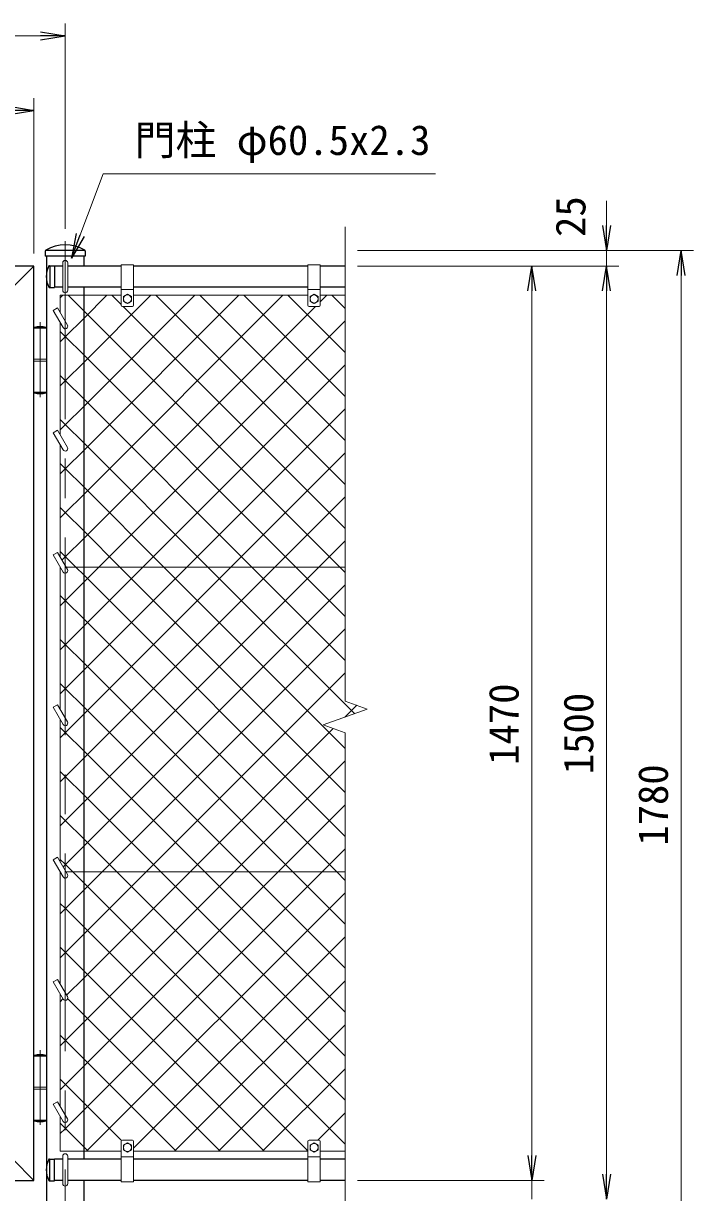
# Model space of a CAD drawing. Units: millimetres, scale not verified. Extents: x -4200 to 4200, y -2970 to 2970.
# Drawn here: x -1651 to -574, y -528 to 1352 of the extents above; entities that cross this region are included whole.
import ezdxf
from ezdxf.enums import TextEntityAlignment as Align

# ---------------------------------------------------------------- set-up
doc = ezdxf.new("R2010")
doc.units = ezdxf.units.MM
doc.header["$LTSCALE"] = 10
doc.linetypes.add('USER1', pattern=[50.8, 31.75, -6.35, 6.35, -6.35])
for name, color, linetype, lineweight in [('0-0_D-STR1', 1, 'Continuous', 25), ('0-2_D-STR2', 7, 'Continuous', 13), ('0-3_D-STR3', 3, 'Continuous', 13), ('0-4_D-BMK', 2, 'USER1', 13), ('0-7_D-STR-TXT', 7, 'Continuous', 13), ('0-8_D-STR-DIM', 7, 'Continuous', 13)]:
    doc.layers.add(name, color=color, linetype=linetype, lineweight=lineweight)
doc.layers.add('0-9_0', color=7, linetype='Continuous')
doc.styles.add('ＭＳ ゴシック', font='')
doc.styles.get('ＭＳ ゴシック').set_extended_font_data('MS Gothic')

# ---------------------------------------------------------------- blocks, each defined once
blk = doc.blocks.new('_Open')
at = {"layer": '0-9_0'}
blk.add_line((-10, 1.667), (0, 0), dxfattribs=at)
blk.add_lwpolyline([(-10, -1.667), (0, 0), (-10, 0)], dxfattribs=at)

msp = doc.modelspace()

# ---------------------------------------------------------------- linework, layer by layer
at = {"layer": '0-0_D-STR1'}
for p, q in [((-1615.83, 985.65), (-1615.83, 977.59)), ((-1551.63, 977.59), (-1615.83, 977.59)), ((-1551.96, 986.59), (-1615.49, 986.59)), ((-1553.48, 961.59), (-1553.48, 977.59)), ((-1551.63, 985.65), (-1551.63, 977.59)), ((-1633.98, 961.59), (-2578.98, 961.59)), ((-1633.98, 961.59), (-1667.98, 927.59)), ((-1633.98, -508.41), (-1633.98, 961.59)), ((-1609.06, 962.09), (-1600.73, 962.09)), ((-1608.73, 962.09), (-1608.73, 927.09)), ((-1600.73, 962.09), (-1600.73, 927.09)), ((-1587.73, 961.59), (-1600.73, 961.59)), ((-1493.73, 961.59), (-1579.73, 961.59)), ((-1193.73, 961.59), (-1473.73, 961.59)), ((-1133.73, 961.59), (-1173.73, 961.59)), ((-1609.06, 927.09), (-1600.73, 927.09)), ((-1587.73, 927.59), (-1600.73, 927.59)), ((-1493.73, 927.59), (-1579.73, 927.59)), ((-1553.48, -474.41), (-1553.48, 927.59)), ((-1193.73, 927.59), (-1473.73, 927.59)), ((-1133.73, 927.59), (-1173.73, 927.59)), ((-1667.98, -474.41), (-1633.98, -508.41)), ((-1609.06, -473.91), (-1600.73, -473.91)), ((-1608.73, -508.91), (-1608.73, -473.91)), ((-1600.73, -508.91), (-1600.73, -473.91)), ((-1587.73, -474.41), (-1600.73, -474.41)), ((-1493.73, -474.41), (-1579.73, -474.41)), ((-1193.73, -474.41), (-1473.73, -474.41)), ((-1133.73, -474.41), (-1173.73, -474.41)), ((-2578.98, -508.41), (-1633.98, -508.41)), ((-1609.06, -508.91), (-1600.73, -508.91)), ((-1587.73, -508.41), (-1600.73, -508.41)), ((-1493.73, -508.41), (-1579.73, -508.41)), ((-1193.73, -508.41), (-1473.73, -508.41)), ((-1133.73, -508.41), (-1173.73, -508.41))]:
    msp.add_line(p, q, dxfattribs=at)
msp.add_lwpolyline([(-1613.98, 977.59), (-1613.98, -793.41), (-1553.48, -793.41), (-1553.48, -508.41)], dxfattribs=at)
for centre, radius, start, end in [((-1614.33, 985.65), 1.5, 120.85073, 180), ((-1583.73, 934.42), 61.17, 59.14927, 120.85073), ((-1553.13, 985.65), 1.5, 0, 59.14927), ((-1578.5, 944.59), 35.72, 151.52136, 208.47864), ((-1609.06, 961.09), 1, 90, 147.70173), ((-1609.06, 928.09), 1, 212.29827, 270), ((-1578.5, -491.41), 35.72, 151.52136, 208.47864), ((-1609.06, -474.91), 1, 90, 147.70173), ((-1609.06, -507.91), 1, 212.29827, 270)]:
    msp.add_arc(centre, radius, start, end, dxfattribs=at)
at = {"layer": '0-2_D-STR2'}
for p, q in [((-1591.73, 910.37), (-1587.5, 914.59)), ((-1553.48, 807.2), (-1446.08, 914.59)), ((-1553.48, 736.48), (-1375.37, 914.59)), ((-1553.48, 665.77), (-1304.66, 914.59)), ((-1553.48, 595.06), (-1233.94, 914.59)), ((-1493.73, 899.76), (-1508.56, 914.59)), ((-1133.73, 610.47), (-1437.85, 914.59)), ((-1133.73, 681.18), (-1367.14, 914.59)), ((-1133.73, 751.89), (-1296.43, 914.59)), ((-1133.73, 822.6), (-1225.72, 914.59)), ((-1173.73, 904.1), (-1163.23, 914.59)), ((-1133.73, 893.31), (-1155.01, 914.59)), ((-1133.73, 539.76), (-1490.56, 896.59)), ((-1529.52, 477.59), (-1133.73, 873.39)), ((-1583.73, 848.34), (-1591.73, 856.34)), ((-1553.48, 818.09), (-1583.73, 848.34)), ((-1212.98, 477.59), (-1553.48, 818.09)), ((-1583.73, 776.95), (-1553.48, 807.2)), ((-1458.81, 477.59), (-1133.73, 802.68)), ((-1583.73, 777.63), (-1591.73, 785.63)), ((-1591.73, 768.95), (-1583.73, 776.95)), ((-1553.48, 747.38), (-1583.73, 777.63)), ((-1583.73, 706.23), (-1553.48, 736.48)), ((-1283.69, 477.59), (-1553.48, 747.38)), ((-1388.1, 477.59), (-1133.73, 731.97)), ((-1591.73, 698.23), (-1583.73, 706.23)), ((-1583.73, 635.52), (-1553.48, 665.77)), ((-1317.39, 477.59), (-1133.73, 661.26)), ((-1583.73, 636.21), (-1591.73, 644.21)), ((-1591.73, 627.52), (-1583.73, 635.52)), ((-1553.48, 605.96), (-1583.73, 636.21)), ((-1425.11, 477.59), (-1553.48, 605.96)), ((-1583.73, 564.81), (-1553.48, 595.06)), ((-1246.68, 477.59), (-1133.73, 590.55)), ((-1583.73, 565.5), (-1591.73, 573.5)), ((-1591.73, 556.81), (-1583.73, 564.81)), ((-1553.48, 535.25), (-1583.73, 565.5)), ((-1495.82, 477.59), (-1553.48, 535.25)), ((-1175.97, 477.59), (-1133.73, 519.84)), ((-1553.48, 453.64), (-1529.52, 477.59)), ((-1553.48, 382.93), (-1458.81, 477.59)), ((-1553.48, 312.22), (-1388.1, 477.59)), ((-1553.48, 241.51), (-1317.39, 477.59)), ((-1553.48, 170.8), (-1246.68, 477.59)), ((-1553.48, 100.09), (-1175.97, 477.59)), ((-1133.73, 115.5), (-1495.82, 477.59)), ((-1133.73, 186.21), (-1425.11, 477.59)), ((-1133.73, 327.63), (-1283.69, 477.59)), ((-1133.73, 398.34), (-1212.98, 477.59)), ((-1583.73, 423.39), (-1553.48, 453.64)), ((-1583.73, 424.07), (-1591.73, 432.07)), ((-1591.73, 415.39), (-1583.73, 423.39)), ((-1553.48, 393.82), (-1583.73, 424.07)), ((-1583.73, 352.68), (-1553.48, 382.93)), ((-1147.25, -12.41), (-1553.48, 393.82)), ((-1524.55, -12.41), (-1133.73, 378.42)), ((-1583.73, 353.36), (-1591.73, 361.36)), ((-1591.73, 344.68), (-1583.73, 352.68)), ((-1553.48, 323.11), (-1583.73, 353.36)), ((-1217.96, -12.41), (-1553.48, 323.11)), ((-1583.73, 281.97), (-1553.48, 312.22)), ((-1453.84, -12.41), (-1133.73, 307.71)), ((-1583.73, 282.65), (-1591.73, 290.65)), ((-1591.73, 273.97), (-1583.73, 281.97)), ((-1553.48, 252.4), (-1583.73, 282.65)), ((-1288.67, -12.41), (-1553.48, 252.4)), ((-1134.36, 236.36), (-1115.21, 255.51)), ((-1583.73, 211.26), (-1553.48, 241.51)), ((-1583.73, 211.94), (-1591.73, 219.94)), ((-1591.73, 203.26), (-1583.73, 211.26)), ((-1553.48, 181.69), (-1583.73, 211.94)), ((-1583.73, 140.55), (-1553.48, 170.8)), ((-1359.38, -12.41), (-1553.48, 181.69)), ((-1312.42, -12.41), (-1133.73, 166.29)), ((-1583.73, 141.23), (-1591.73, 149.23)), ((-1591.73, 132.55), (-1583.73, 140.55)), ((-1553.48, 110.98), (-1583.73, 141.23)), ((-1583.73, 69.84), (-1553.48, 100.09)), ((-1430.09, -12.41), (-1553.48, 110.98)), ((-1241.71, -12.41), (-1133.73, 95.57)), ((-1583.73, 70.52), (-1591.73, 78.52)), ((-1591.73, 61.84), (-1583.73, 69.84)), ((-1553.48, 40.27), (-1583.73, 70.52)), ((-1500.8, -12.41), (-1553.48, 40.27)), ((-1553.48, -41.33), (-1524.55, -12.41)), ((-1553.48, -112.04), (-1453.84, -12.41)), ((-1553.48, -253.46), (-1312.42, -12.41)), ((-1553.48, -324.18), (-1241.71, -12.41)), ((-1133.73, -379.48), (-1500.8, -12.41)), ((-1133.73, -308.77), (-1430.09, -12.41)), ((-1133.73, -238.06), (-1359.38, -12.41)), ((-1133.73, -167.35), (-1288.67, -12.41)), ((-1133.73, -96.64), (-1217.96, -12.41)), ((-1133.73, -25.93), (-1147.25, -12.41)), ((-1583.73, -71.58), (-1553.48, -41.33)), ((-1549.28, -461.41), (-1133.73, -45.85)), ((-1591.73, -79.58), (-1583.73, -71.58)), ((-1583.73, -142.29), (-1553.48, -112.04)), ((-1473.73, -456.56), (-1133.73, -116.56)), ((-1591.73, -150.29), (-1583.73, -142.29)), ((-1407.86, -461.41), (-1133.73, -187.27)), ((-1591.73, -221), (-1587.35, -216.63)), ((-1583.73, -283.71), (-1553.48, -253.46)), ((-1337.15, -461.41), (-1133.73, -257.98)), ((-1591.73, -291.71), (-1583.73, -283.71)), ((-1583.73, -354.43), (-1553.48, -324.18)), ((-1266.44, -461.41), (-1133.73, -328.69)), ((-1591.73, -362.43), (-1583.73, -354.43)), ((-1177.73, -443.41), (-1133.73, -399.4)), ((-1195.73, -461.41), (-1193.73, -459.4))]:
    msp.add_line(p, q, dxfattribs=at)
for points in [[(-1591.73, 839.66), (-1583.73, 847.66), (-1553.48, 877.91), (-1516.79, 914.59)], [(-1133.73, 469.05), (-1142.27, 477.59), (-1553.48, 888.8), (-1579.27, 914.59)], [(-1589.04, 488.79), (-1583.73, 494.1), (-1553.48, 524.35), (-1181.23, 896.59)], [(-1118.83, 242.02), (-1354.4, 477.59), (-1553.48, 676.67), (-1583.73, 706.92), (-1591.73, 714.92)], [(-1133.73, 44.78), (-1553.48, 464.53), (-1566.53, 477.59), (-1583.73, 494.78), (-1591.73, 502.78)], [(-1587.22, -4.36), (-1583.73, -0.87), (-1553.48, 29.38), (-1133.73, 449.13)], [(-1581.49, -210.77), (-1553.48, -182.75), (-1383.13, -12.41), (-1152.83, 217.89)], [(-1591.73, -433.14), (-1583.73, -425.14), (-1553.48, -394.89), (-1171, -12.41), (-1133.73, 24.86)], [(-1133.73, -450.19), (-1553.48, -30.44), (-1571.51, -12.41), (-1583.73, -0.19), (-1591.73, 7.81)], [(-1193.73, -460.9), (-1553.48, -101.15), (-1583.73, -70.9), (-1591.73, -62.9)], [(-1263.93, -461.41), (-1553.48, -171.86), (-1583.73, -141.61), (-1591.73, -133.61)], [(-1334.64, -461.41), (-1553.48, -242.57), (-1579.93, -216.12)], [(-1405.35, -461.41), (-1553.48, -313.28), (-1583.73, -283.03), (-1591.73, -275.03)], [(-1493.29, -444.18), (-1553.48, -383.99), (-1583.73, -353.74), (-1591.73, -345.74)], [(-1546.77, -461.41), (-1553.48, -454.7), (-1583.73, -424.45), (-1591.73, -416.45)]]:
    msp.add_lwpolyline(points, dxfattribs=at)
at = {"layer": '0-3_D-STR3'}
for p, q in [((-1587.73, 922.59), (-1587.73, 966.59)), ((-1579.73, 922.59), (-1579.73, 966.59)), ((-1493.73, 963.59), (-1493.73, 898.59)), ((-1473.73, 963.59), (-1493.73, 963.59)), ((-1473.73, 963.59), (-1473.73, 898.59)), ((-1193.73, 963.59), (-1193.73, 898.59)), ((-1173.73, 963.59), (-1193.73, 963.59)), ((-1173.73, 963.59), (-1173.73, 898.59)), ((-1473.73, 923.59), (-1493.73, 923.59)), ((-1173.73, 923.59), (-1193.73, 923.59)), ((-1591.73, 914.59), (-1493.73, 914.59)), ((-1591.73, 886.45), (-1591.73, 914.59)), ((-1490.23, 912.34), (-1483.73, 916.09)), ((-1490.23, 912.34), (-1490.23, 904.85)), ((-1483.73, 916.09), (-1477.23, 912.34)), ((-1477.23, 912.34), (-1477.23, 904.85)), ((-1473.73, 914.59), (-1193.73, 914.59)), ((-1190.23, 912.34), (-1183.73, 916.09)), ((-1190.23, 912.34), (-1190.23, 904.85)), ((-1183.73, 916.09), (-1177.23, 912.34)), ((-1177.23, 912.34), (-1177.23, 904.85)), ((-1173.73, 914.59), (-1133.73, 914.59)), ((-1603.12, 890.18), (-1596.19, 894.18)), ((-1603.12, 890.18), (-1587.19, 862.59)), ((-1596.19, 894.18), (-1580.26, 866.59)), ((-1475.73, 896.59), (-1491.73, 896.59)), ((-1175.73, 896.59), (-1191.73, 896.59)), ((-1591.73, 689.95), (-1591.73, 870.45)), ((-1613.98, 861.59), (-1633.98, 861.59)), ((-1633.98, 861.59), (-1633.98, 758.59)), ((-1633.48, 863.09), (-1633.48, 861.59)), ((-1633.48, 863.09), (-1614.48, 863.09)), ((-1614.48, 863.09), (-1614.48, 861.59)), ((-1613.98, 861.59), (-1613.98, 758.59)), ((-1613.98, 811.59), (-1633.98, 811.59)), ((-1613.98, 808.59), (-1633.98, 808.59)), ((-1613.98, 758.59), (-1633.98, 758.59)), ((-1633.48, 758.59), (-1633.48, 757.09)), ((-1614.48, 757.09), (-1633.48, 757.09)), ((-1614.48, 758.59), (-1614.48, 757.09)), ((-1603.12, 693.68), (-1596.19, 697.68)), ((-1596.19, 697.68), (-1580.26, 670.09)), ((-1603.12, 693.68), (-1587.19, 666.09)), ((-1591.73, 493.45), (-1591.73, 673.95)), ((-1603.12, 497.18), (-1596.19, 501.18)), ((-1603.12, 497.18), (-1587.19, 469.59)), ((-1596.19, 501.18), (-1580.26, 473.59)), ((-1591.73, 248.45), (-1591.73, 477.45)), ((-1133.73, 477.59), (-1582.57, 477.59)), ((-1603.12, 252.18), (-1596.19, 256.18)), ((-1603.12, 252.18), (-1587.19, 224.59)), ((-1596.19, 256.18), (-1580.26, 228.59)), ((-1591.73, 3.45), (-1591.73, 232.45)), ((-1603.12, 7.18), (-1596.19, 11.18)), ((-1603.12, 7.18), (-1587.19, -20.41)), ((-1596.19, 11.18), (-1580.26, -16.41)), ((-1591.73, -193.05), (-1591.73, -12.55)), ((-1133.73, -12.41), (-1582.57, -12.41)), ((-1603.12, -189.32), (-1596.19, -185.32)), ((-1596.19, -185.32), (-1580.26, -212.91)), ((-1603.12, -189.32), (-1587.19, -216.91)), ((-1591.73, -389.55), (-1591.73, -209.05)), ((-1613.98, -308.41), (-1633.98, -308.41)), ((-1633.98, -308.41), (-1633.98, -411.41)), ((-1633.48, -306.91), (-1633.48, -308.41)), ((-1633.48, -306.91), (-1614.48, -306.91)), ((-1614.48, -306.91), (-1614.48, -308.41)), ((-1613.98, -308.41), (-1613.98, -411.41)), ((-1613.98, -358.41), (-1633.98, -358.41)), ((-1613.98, -361.41), (-1633.98, -361.41)), ((-1603.12, -385.82), (-1596.19, -381.82)), ((-1603.12, -385.82), (-1587.19, -413.41)), ((-1596.19, -381.82), (-1580.26, -409.41)), ((-1613.98, -411.41), (-1633.98, -411.41)), ((-1633.48, -411.41), (-1633.48, -412.91)), ((-1614.48, -412.91), (-1633.48, -412.91)), ((-1614.48, -411.41), (-1614.48, -412.91)), ((-1591.73, -461.41), (-1591.73, -405.55)), ((-1493.73, -510.41), (-1493.73, -445.41)), ((-1475.73, -443.41), (-1491.73, -443.41)), ((-1473.73, -510.41), (-1473.73, -445.41)), ((-1193.73, -510.41), (-1193.73, -445.41)), ((-1175.73, -443.41), (-1191.73, -443.41)), ((-1173.73, -510.41), (-1173.73, -445.41)), ((-1591.73, -461.41), (-1493.73, -461.41)), ((-1587.73, -513.41), (-1587.73, -469.41)), ((-1579.73, -513.41), (-1579.73, -469.41)), ((-1490.23, -459.15), (-1490.23, -451.66)), ((-1490.23, -459.15), (-1483.73, -462.91)), ((-1483.73, -462.91), (-1477.23, -459.15)), ((-1477.23, -459.15), (-1477.23, -451.66)), ((-1473.73, -461.41), (-1193.73, -461.41)), ((-1190.23, -459.15), (-1190.23, -451.66)), ((-1190.23, -459.15), (-1183.73, -462.91)), ((-1183.73, -462.91), (-1177.23, -459.15)), ((-1177.23, -459.15), (-1177.23, -451.66)), ((-1173.73, -461.41), (-1133.73, -461.41)), ((-1473.73, -470.41), (-1493.73, -470.41)), ((-1173.73, -470.41), (-1193.73, -470.41)), ((-1473.73, -510.41), (-1493.73, -510.41)), ((-1173.73, -510.41), (-1193.73, -510.41))]:
    msp.add_line(p, q, dxfattribs=at)
for points in [[(-1490.23, 904.85), (-1483.73, 901.09), (-1477.23, 904.85)], [(-1190.23, 904.85), (-1183.73, 901.09), (-1177.23, 904.85)], [(-1490.23, -451.66), (-1483.73, -447.91), (-1477.23, -451.66)], [(-1190.23, -451.66), (-1183.73, -447.91), (-1177.23, -451.66)]]:
    msp.add_lwpolyline(points, dxfattribs=at)
for centre in [(-1483.73, 908.59), (-1183.73, 908.59), (-1483.73, -455.41), (-1183.73, -455.41)]:
    msp.add_circle(centre, 6.49, dxfattribs=at)
for centre, radius, start, end in [((-1583.73, 966.59), 4, 0, 180), ((-1583.73, 922.59), 4, 180, 0), ((-1491.73, 898.59), 2, 180, 270), ((-1475.73, 898.59), 2, 270, 0), ((-1191.73, 898.59), 2, 180, 270), ((-1175.73, 898.59), 2, 270, 0), ((-1623.98, 833.76), 30.83, 72.05475, 107.94525), ((-1583.73, 864.59), 4, 210, 30), ((-1623.98, 786.43), 30.83, 252.05475, 287.94525), ((-1583.73, 668.09), 4, 210, 30), ((-1583.73, 471.59), 4, 210, 30), ((-1583.73, 226.59), 4, 210, 30), ((-1583.73, -18.41), 4, 210, 30), ((-1583.73, -214.91), 4, 210, 30), ((-1623.98, -336.24), 30.83, 72.05475, 107.94525), ((-1623.98, -383.57), 30.83, 252.05475, 287.94525), ((-1583.73, -411.41), 4, 210, 30), ((-1491.73, -445.41), 2, 90, 180), ((-1475.73, -445.41), 2, 0, 90), ((-1191.73, -445.41), 2, 90, 180), ((-1175.73, -445.41), 2, 0, 90), ((-1583.73, -469.41), 4, 0, 180), ((-1583.73, -513.41), 4, 180, 0)]:
    msp.add_arc(centre, radius, start, end, dxfattribs=at)
at = {"layer": '0-4_D-BMK'}
for p, q in [((-1583.73, -808.41), (-1583.73, 1001.59)), ((-1623.98, 871.3), (-1623.98, 750.87)), ((-1623.98, -298.7), (-1623.98, -419.13))]:
    msp.add_line(p, q, dxfattribs=at)
at = {"layer": '0-7_D-STR-TXT'}
msp.add_lwpolyline([(-988.33, 1109.59), (-1523.01, 1109.59), (-1573.04, 976.04)], dxfattribs=at)
at = {"layer": '0-8_D-STR-DIM'}
for p, q in [((-1583.73, 1021.59), (-1583.73, 1351.59)), ((-2578.73, 1331.59), (-1623.73, 1331.59)), ((-1633.98, 981.59), (-1633.98, 1231.59)), ((-713.73, 1026.59), (-713.73, 1066.59)), ((-1133.73, 262.25), (-1133.73, 1024.59)), ((-1113.73, 986.59), (-573.73, 986.59)), ((-1113.73, 986.59), (-693.73, 986.59)), ((-713.73, 961.59), (-713.73, 986.59)), ((-1113.73, 961.59), (-813.73, 961.59)), ((-1113.73, 961.59), (-693.73, 961.59)), ((-1113.73, 961.59), (-693.73, 961.59)), ((-593.73, -753.41), (-593.73, 946.59)), ((-833.73, -468.41), (-833.73, 921.59)), ((-713.73, -498.41), (-713.73, 921.59)), ((-713.73, 921.59), (-713.73, 881.59)), ((-1168.96, 223.77), (-1098.49, 249.42)), ((-1098.49, 249.42), (-1133.73, 262.25)), ((-1133.73, 210.94), (-1168.96, 223.77)), ((-1133.73, -631.41), (-1133.73, 210.94)), ((-833.73, -468.41), (-833.73, -428.41)), ((-1113.73, -508.41), (-813.73, -508.41)), ((-1113.73, -508.41), (-813.73, -508.41)), ((-833.73, -538.41), (-833.73, -508.41))]:
    msp.add_line(p, q, dxfattribs=at)

# ---------------------------------------------------------------- block references
at = {"layer": '0-7_D-STR-TXT', "xscale": 4, "yscale": 4, "rotation": 249.46512}
msp.add_blockref('_Open', (-1573.74, 974.16), dxfattribs=at)
at = {"layer": '0-8_D-STR-DIM', "xscale": 4, "yscale": 4}
for p in [(-1583.73, 1331.59), (-1633.98, 1211.59)]:
    msp.add_blockref('_Open', p, dxfattribs=at)
for p, rotation in [((-713.73, 986.59), 270), ((-593.73, 986.59), 90), ((-833.73, 961.59), 90), ((-713.73, 961.59), 90), ((-713.73, 961.59), 90), ((-833.73, -508.41), 270), ((-833.73, -508.41), 270), ((-713.73, -538.41), 270)]:
    msp.add_blockref('_Open', p, dxfattribs=dict(at, rotation=rotation))

# ---------------------------------------------------------------- texts
at = {"layer": '0-7_D-STR-TXT', "style": 'ＭＳ ゴシック'}
msp.add_text('門柱 φ60.5x2.3', height=48.09, dxfattribs=at).set_placement((-1472.09, 1125.61), align=Align.BOTTOM_LEFT)
at = {"layer": '0-8_D-STR-DIM', "style": 'ＭＳ ゴシック'}
for s, p in [('25', (-733.11, 1008.24)), ('1470', (-840.47, 159.69)), ('1500', (-720.47, 144.69)), ('1780', (-600.47, 29.69))]:
    msp.add_text(s, height=48.09, rotation=90, dxfattribs=at).set_placement(p, align=Align.BOTTOM_LEFT)

doc.saveas('drawing.dxf')
